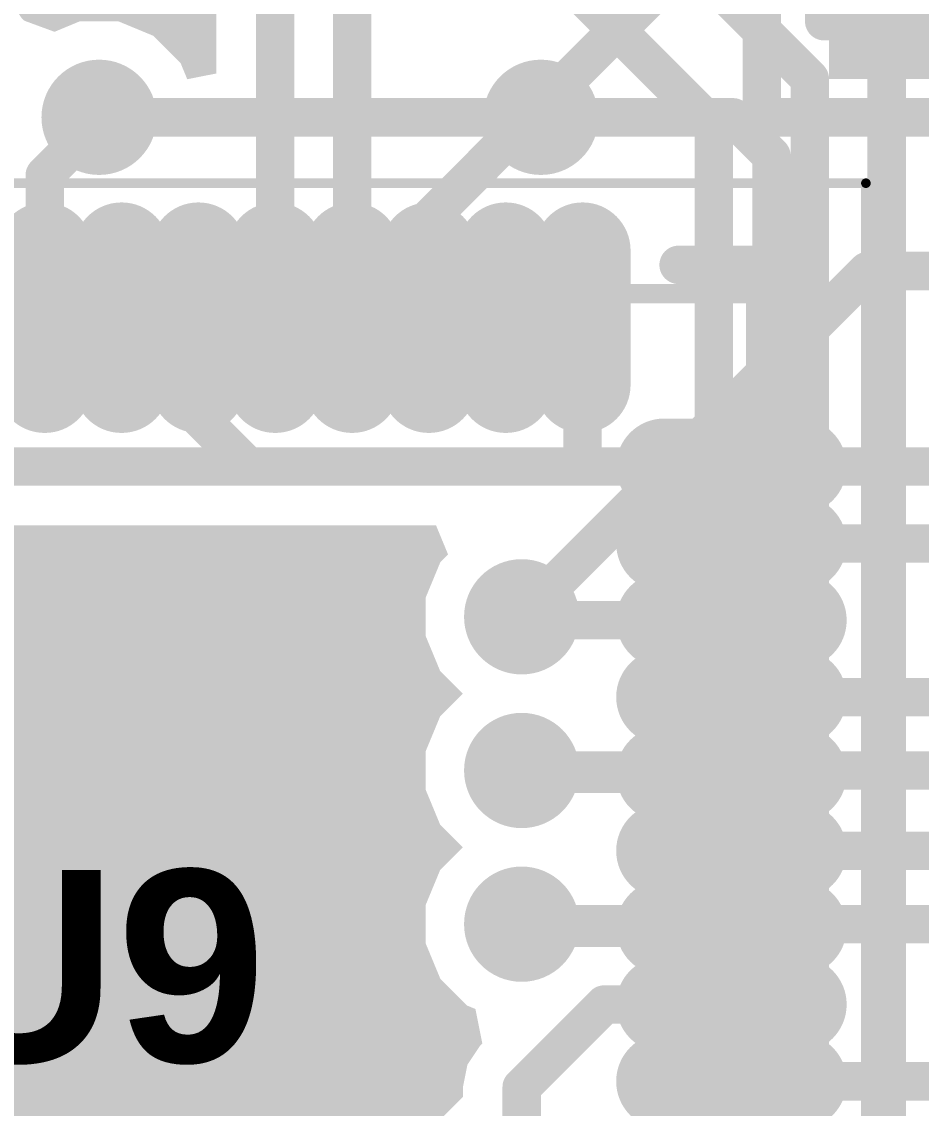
# Model space of a CAD drawing. Header units: inches. Extents: x -3 to 191, y -18 to 93.
# Drawn here: x 33.9 to 38.58, y 30.14 to 35.8 of the extents above; entities that cross this region are included whole.
import ezdxf

# ---------------------------------------------------------------- set-up
doc = ezdxf.new("R2010")
doc.units = ezdxf.units.IN
for name, color, linetype in [('Bottom Layer', 5, 'Continuous'), ('GND 1', 90, 'Continuous'), ('GND 2', 156, 'Continuous'), ('Mechanical 13', 56, 'Continuous'), ('Mechanical 15', 56, 'Continuous'), ('PWR', 16, 'Continuous'), ('Signal L4', 76, 'Continuous'), ('Top 3D Body', 56, 'Continuous'), ('Top Assembly', 216, 'Continuous'), ('Top Component Center', 56, 'Continuous'), ('Top Courtyard', 56, 'Continuous'), ('Top Layer', 1, 'Continuous'), ('Top Overlay', 2, 'Continuous'), ('Top Paste', 8, 'Continuous'), ('Top Solder', 216, 'Continuous'), ('Via Holes', 16, 'Continuous')]:
    doc.layers.add(name, color=color, linetype=linetype)
doc.styles.add('Arial', font='', dxfattribs={"height": 0.2})
doc.styles.add('Arial_Bold', font='', dxfattribs={"height": 0.2})
doc.styles.get('Arial').set_extended_font_data('Arial')
doc.styles.get('Arial_Bold').set_extended_font_data('Arial', bold=True)

# ---------------------------------------------------------------- blocks, each defined once
blk = doc.blocks.new('QFN_56_EP_167')
at = {"layer": 'Bottom Layer'}
h = blk.add_hatch(color=5, dxfattribs=at)
edge = h.paths.add_edge_path()
edge.add_arc((0, 1.1), 0.3, 0, 360)
h = blk.add_hatch(color=5, dxfattribs=at)
edge = h.paths.add_edge_path()
edge.add_arc((1.1, 1.1), 0.3, 0, 360)
h = blk.add_hatch(color=5, dxfattribs=at)
edge = h.paths.add_edge_path()
edge.add_arc((0, 0), 0.3, 0, 360)
h = blk.add_hatch(color=5, dxfattribs=at)
edge = h.paths.add_edge_path()
edge.add_arc((1.1, 0), 0.3, 0, 360)
at = {"layer": 'GND 1'}
h = blk.add_hatch(color=90, dxfattribs=at)
edge = h.paths.add_edge_path()
edge.add_arc((0, 1.1), 0.3, 0, 360)
h = blk.add_hatch(color=90, dxfattribs=at)
edge = h.paths.add_edge_path()
edge.add_arc((1.1, 1.1), 0.3, 0, 360)
h = blk.add_hatch(color=90, dxfattribs=at)
edge = h.paths.add_edge_path()
edge.add_arc((0, 0), 0.3, 0, 360)
h = blk.add_hatch(color=90, dxfattribs=at)
edge = h.paths.add_edge_path()
edge.add_arc((1.1, 0), 0.3, 0, 360)
at = {"layer": 'GND 2'}
h = blk.add_hatch(color=156, dxfattribs=at)
edge = h.paths.add_edge_path()
edge.add_arc((0, 1.1), 0.3, 0, 360)
h = blk.add_hatch(color=156, dxfattribs=at)
edge = h.paths.add_edge_path()
edge.add_arc((1.1, 1.1), 0.3, 0, 360)
h = blk.add_hatch(color=156, dxfattribs=at)
edge = h.paths.add_edge_path()
edge.add_arc((0, 0), 0.3, 0, 360)
h = blk.add_hatch(color=156, dxfattribs=at)
edge = h.paths.add_edge_path()
edge.add_arc((1.1, 0), 0.3, 0, 360)
at = {"layer": 'PWR'}
h = blk.add_hatch(color=16, dxfattribs=at)
edge = h.paths.add_edge_path()
edge.add_arc((0, 1.1), 0.3, 0, 360)
h = blk.add_hatch(color=16, dxfattribs=at)
edge = h.paths.add_edge_path()
edge.add_arc((1.1, 1.1), 0.3, 0, 360)
h = blk.add_hatch(color=16, dxfattribs=at)
edge = h.paths.add_edge_path()
edge.add_arc((0, 0), 0.3, 0, 360)
h = blk.add_hatch(color=16, dxfattribs=at)
edge = h.paths.add_edge_path()
edge.add_arc((1.1, 0), 0.3, 0, 360)
at = {"layer": 'Signal L4'}
h = blk.add_hatch(color=76, dxfattribs=at)
edge = h.paths.add_edge_path()
edge.add_arc((0, 1.1), 0.3, 0, 360)
h = blk.add_hatch(color=76, dxfattribs=at)
edge = h.paths.add_edge_path()
edge.add_arc((1.1, 1.1), 0.3, 0, 360)
h = blk.add_hatch(color=76, dxfattribs=at)
edge = h.paths.add_edge_path()
edge.add_arc((0, 0), 0.3, 0, 360)
h = blk.add_hatch(color=76, dxfattribs=at)
edge = h.paths.add_edge_path()
edge.add_arc((1.1, 0), 0.3, 0, 360)
at = {"layer": 'Top Layer'}
h = blk.add_hatch(color=1, dxfattribs=at)
edge = h.paths.add_edge_path()
edge.add_arc((-0.2, 3.025), 0.1, 180, 360)
edge.add_line((-0.1, 3.025), (-0.1, 3.725))
edge.add_arc((-0.2, 3.725), 0.1, 0, 180)
edge.add_line((-0.3, 3.725), (-0.3, 3.025))
h = blk.add_hatch(color=1, dxfattribs=at)
edge = h.paths.add_edge_path()
edge.add_arc((0.2, 3.025), 0.1, 180, 360)
edge.add_line((0.3, 3.025), (0.3, 3.725))
edge.add_arc((0.2, 3.725), 0.1, 0, 180)
edge.add_line((0.1, 3.725), (0.1, 3.025))
h = blk.add_hatch(color=1, dxfattribs=at)
edge = h.paths.add_edge_path()
edge.add_arc((0.6, 3.025), 0.1, 180, 360)
edge.add_line((0.7, 3.025), (0.7, 3.725))
edge.add_arc((0.6, 3.725), 0.1, 0, 180)
edge.add_line((0.5, 3.725), (0.5, 3.025))
h = blk.add_hatch(color=1, dxfattribs=at)
edge = h.paths.add_edge_path()
edge.add_arc((1, 3.025), 0.1, 180, 360)
edge.add_line((1.1, 3.025), (1.1, 3.725))
edge.add_arc((1, 3.725), 0.1, 0, 180)
edge.add_line((0.9, 3.725), (0.9, 3.025))
h = blk.add_hatch(color=1, dxfattribs=at)
edge = h.paths.add_edge_path()
edge.add_arc((1.4, 3.025), 0.1, 180, 360)
edge.add_line((1.5, 3.025), (1.5, 3.725))
edge.add_arc((1.4, 3.725), 0.1, 0, 180)
edge.add_line((1.3, 3.725), (1.3, 3.025))
h = blk.add_hatch(color=1, dxfattribs=at)
edge = h.paths.add_edge_path()
edge.add_arc((1.8, 3.025), 0.1, 180, 360)
edge.add_line((1.9, 3.025), (1.9, 3.725))
edge.add_arc((1.8, 3.725), 0.1, 0, 180)
edge.add_line((1.7, 3.725), (1.7, 3.025))
h = blk.add_hatch(color=1, dxfattribs=at)
edge = h.paths.add_edge_path()
edge.add_arc((2.2, 3.025), 0.1, 180, 360)
edge.add_line((2.3, 3.025), (2.3, 3.725))
edge.add_arc((2.2, 3.725), 0.1, 0, 180)
edge.add_line((2.1, 3.725), (2.1, 3.025))
h = blk.add_hatch(color=1, dxfattribs=at)
edge = h.paths.add_edge_path()
edge.add_arc((2.6, 3.025), 0.1, 180, 360)
edge.add_line((2.7, 3.025), (2.7, 3.725))
edge.add_arc((2.6, 3.725), 0.1, 0, 180)
edge.add_line((2.5, 3.725), (2.5, 3.025))
h = blk.add_hatch(color=1, dxfattribs=at)
edge = h.paths.add_edge_path()
edge.add_arc((3.725, 2.6), 0.1, 270, 450)
edge.add_line((3.725, 2.7), (3.025, 2.7))
edge.add_arc((3.025, 2.6), 0.1, 90, 270)
edge.add_line((3.025, 2.5), (3.725, 2.5))
h = blk.add_hatch(color=1, dxfattribs=at)
edge = h.paths.add_edge_path()
edge.add_arc((3.725, 2.2), 0.1, 270, 450)
edge.add_line((3.725, 2.3), (3.025, 2.3))
edge.add_arc((3.025, 2.2), 0.1, 90, 270)
edge.add_line((3.025, 2.1), (3.725, 2.1))
h = blk.add_hatch(color=1, dxfattribs=at)
edge = h.paths.add_edge_path()
edge.add_arc((3.725, 1.8), 0.1, 270, 450)
edge.add_line((3.725, 1.9), (3.025, 1.9))
edge.add_arc((3.025, 1.8), 0.1, 90, 270)
edge.add_line((3.025, 1.7), (3.725, 1.7))
blk.add_hatch(color=1, dxfattribs=at).paths.add_polyline_path([(-1.55, 1.55), (1.55, 1.55), (1.55, -1.55), (-1.55, -1.55)])
h = blk.add_hatch(color=1, dxfattribs=at)
edge = h.paths.add_edge_path()
edge.add_arc((3.725, 1.4), 0.1, 270, 450)
edge.add_line((3.725, 1.5), (3.025, 1.5))
edge.add_arc((3.025, 1.4), 0.1, 90, 270)
edge.add_line((3.025, 1.3), (3.725, 1.3))
h = blk.add_hatch(color=1, dxfattribs=at)
edge = h.paths.add_edge_path()
edge.add_arc((0, 1.1), 0.3, 0, 360)
h = blk.add_hatch(color=1, dxfattribs=at)
edge = h.paths.add_edge_path()
edge.add_arc((1.1, 1.1), 0.3, 0, 360)
h = blk.add_hatch(color=1, dxfattribs=at)
edge = h.paths.add_edge_path()
edge.add_arc((3.725, 1), 0.1, 270, 450)
edge.add_line((3.725, 1.1), (3.025, 1.1))
edge.add_arc((3.025, 1), 0.1, 90, 270)
edge.add_line((3.025, 0.9), (3.725, 0.9))
h = blk.add_hatch(color=1, dxfattribs=at)
edge = h.paths.add_edge_path()
edge.add_arc((3.725, 0.6), 0.1, 270, 450)
edge.add_line((3.725, 0.7), (3.025, 0.7))
edge.add_arc((3.025, 0.6), 0.1, 90, 270)
edge.add_line((3.025, 0.5), (3.725, 0.5))
h = blk.add_hatch(color=1, dxfattribs=at)
edge = h.paths.add_edge_path()
edge.add_arc((0, 0), 0.3, 0, 360)
h = blk.add_hatch(color=1, dxfattribs=at)
edge = h.paths.add_edge_path()
edge.add_arc((1.1, 0), 0.3, 0, 360)
h = blk.add_hatch(color=1, dxfattribs=at)
edge = h.paths.add_edge_path()
edge.add_arc((3.725, 0.2), 0.1, 270, 450)
edge.add_line((3.725, 0.3), (3.025, 0.3))
edge.add_arc((3.025, 0.2), 0.1, 90, 270)
edge.add_line((3.025, 0.1), (3.725, 0.1))
h = blk.add_hatch(color=1, dxfattribs=at)
edge = h.paths.add_edge_path()
edge.add_arc((3.725, -0.2), 0.1, 270, 450)
edge.add_line((3.725, -0.1), (3.025, -0.1))
edge.add_arc((3.025, -0.2), 0.1, 90, 270)
edge.add_line((3.025, -0.3), (3.725, -0.3))
h = blk.add_hatch(color=1, dxfattribs=at)
edge = h.paths.add_edge_path()
edge.add_arc((3.725, -0.6), 0.1, 270, 450)
edge.add_line((3.725, -0.5), (3.025, -0.5))
edge.add_arc((3.025, -0.6), 0.1, 90, 270)
edge.add_line((3.025, -0.7), (3.725, -0.7))
at = {"layer": 'Top Paste'}
h = blk.add_hatch(color=8, dxfattribs=at)
edge = h.paths.add_edge_path()
edge.add_arc((-0.2, 3.025), 0.1, 180, 360)
edge.add_line((-0.1, 3.025), (-0.1, 3.725))
edge.add_arc((-0.2, 3.725), 0.1, 0, 180)
edge.add_line((-0.3, 3.725), (-0.3, 3.025))
h = blk.add_hatch(color=8, dxfattribs=at)
edge = h.paths.add_edge_path()
edge.add_arc((0.2, 3.025), 0.1, 180, 360)
edge.add_line((0.3, 3.025), (0.3, 3.725))
edge.add_arc((0.2, 3.725), 0.1, 0, 180)
edge.add_line((0.1, 3.725), (0.1, 3.025))
h = blk.add_hatch(color=8, dxfattribs=at)
edge = h.paths.add_edge_path()
edge.add_arc((0.6, 3.025), 0.1, 180, 360)
edge.add_line((0.7, 3.025), (0.7, 3.725))
edge.add_arc((0.6, 3.725), 0.1, 0, 180)
edge.add_line((0.5, 3.725), (0.5, 3.025))
h = blk.add_hatch(color=8, dxfattribs=at)
edge = h.paths.add_edge_path()
edge.add_arc((1, 3.025), 0.1, 180, 360)
edge.add_line((1.1, 3.025), (1.1, 3.725))
edge.add_arc((1, 3.725), 0.1, 0, 180)
edge.add_line((0.9, 3.725), (0.9, 3.025))
h = blk.add_hatch(color=8, dxfattribs=at)
edge = h.paths.add_edge_path()
edge.add_arc((1.4, 3.025), 0.1, 180, 360)
edge.add_line((1.5, 3.025), (1.5, 3.725))
edge.add_arc((1.4, 3.725), 0.1, 0, 180)
edge.add_line((1.3, 3.725), (1.3, 3.025))
h = blk.add_hatch(color=8, dxfattribs=at)
edge = h.paths.add_edge_path()
edge.add_arc((1.8, 3.025), 0.1, 180, 360)
edge.add_line((1.9, 3.025), (1.9, 3.725))
edge.add_arc((1.8, 3.725), 0.1, 0, 180)
edge.add_line((1.7, 3.725), (1.7, 3.025))
h = blk.add_hatch(color=8, dxfattribs=at)
edge = h.paths.add_edge_path()
edge.add_arc((2.2, 3.025), 0.1, 180, 360)
edge.add_line((2.3, 3.025), (2.3, 3.725))
edge.add_arc((2.2, 3.725), 0.1, 0, 180)
edge.add_line((2.1, 3.725), (2.1, 3.025))
h = blk.add_hatch(color=8, dxfattribs=at)
edge = h.paths.add_edge_path()
edge.add_arc((2.6, 3.025), 0.1, 180, 360)
edge.add_line((2.7, 3.025), (2.7, 3.725))
edge.add_arc((2.6, 3.725), 0.1, 0, 180)
edge.add_line((2.5, 3.725), (2.5, 3.025))
h = blk.add_hatch(color=8, dxfattribs=at)
edge = h.paths.add_edge_path()
edge.add_arc((3.725, 2.6), 0.1, 270, 450)
edge.add_line((3.725, 2.7), (3.025, 2.7))
edge.add_arc((3.025, 2.6), 0.1, 90, 270)
edge.add_line((3.025, 2.5), (3.725, 2.5))
h = blk.add_hatch(color=8, dxfattribs=at)
edge = h.paths.add_edge_path()
edge.add_arc((3.725, 2.2), 0.1, 270, 450)
edge.add_line((3.725, 2.3), (3.025, 2.3))
edge.add_arc((3.025, 2.2), 0.1, 90, 270)
edge.add_line((3.025, 2.1), (3.725, 2.1))
h = blk.add_hatch(color=8, dxfattribs=at)
edge = h.paths.add_edge_path()
edge.add_arc((3.725, 1.8), 0.1, 270, 450)
edge.add_line((3.725, 1.9), (3.025, 1.9))
edge.add_arc((3.025, 1.8), 0.1, 90, 270)
edge.add_line((3.025, 1.7), (3.725, 1.7))
blk.add_hatch(color=8, dxfattribs=at).paths.add_polyline_path([(-1.55, 1.55), (1.55, 1.55), (1.55, -1.55), (-1.55, -1.55)])
h = blk.add_hatch(color=8, dxfattribs=at)
edge = h.paths.add_edge_path()
edge.add_arc((3.725, 1.4), 0.1, 270, 450)
edge.add_line((3.725, 1.5), (3.025, 1.5))
edge.add_arc((3.025, 1.4), 0.1, 90, 270)
edge.add_line((3.025, 1.3), (3.725, 1.3))
h = blk.add_hatch(color=8, dxfattribs=at)
edge = h.paths.add_edge_path()
edge.add_arc((3.725, 1), 0.1, 270, 450)
edge.add_line((3.725, 1.1), (3.025, 1.1))
edge.add_arc((3.025, 1), 0.1, 90, 270)
edge.add_line((3.025, 0.9), (3.725, 0.9))
h = blk.add_hatch(color=8, dxfattribs=at)
edge = h.paths.add_edge_path()
edge.add_arc((3.725, 0.6), 0.1, 270, 450)
edge.add_line((3.725, 0.7), (3.025, 0.7))
edge.add_arc((3.025, 0.6), 0.1, 90, 270)
edge.add_line((3.025, 0.5), (3.725, 0.5))
h = blk.add_hatch(color=8, dxfattribs=at)
edge = h.paths.add_edge_path()
edge.add_arc((3.725, 0.2), 0.1, 270, 450)
edge.add_line((3.725, 0.3), (3.025, 0.3))
edge.add_arc((3.025, 0.2), 0.1, 90, 270)
edge.add_line((3.025, 0.1), (3.725, 0.1))
h = blk.add_hatch(color=8, dxfattribs=at)
edge = h.paths.add_edge_path()
edge.add_arc((3.725, -0.2), 0.1, 270, 450)
edge.add_line((3.725, -0.1), (3.025, -0.1))
edge.add_arc((3.025, -0.2), 0.1, 90, 270)
edge.add_line((3.025, -0.3), (3.725, -0.3))
h = blk.add_hatch(color=8, dxfattribs=at)
edge = h.paths.add_edge_path()
edge.add_arc((3.725, -0.6), 0.1, 270, 450)
edge.add_line((3.725, -0.5), (3.025, -0.5))
edge.add_arc((3.025, -0.6), 0.1, 90, 270)
edge.add_line((3.025, -0.7), (3.725, -0.7))
at = {"layer": 'Top Solder'}
h = blk.add_hatch(color=216, dxfattribs=at)
edge = h.paths.add_edge_path()
edge.add_arc((-0.2, 3.025), 0.25, 180, 360)
edge.add_line((0.05, 3.025), (0.05, 3.725))
edge.add_arc((-0.2, 3.725), 0.25, 0, 180)
edge.add_line((-0.45, 3.725), (-0.45, 3.025))
h = blk.add_hatch(color=216, dxfattribs=at)
edge = h.paths.add_edge_path()
edge.add_arc((0.2, 3.025), 0.25, 180, 360)
edge.add_line((0.45, 3.025), (0.45, 3.725))
edge.add_arc((0.2, 3.725), 0.25, 0, 180)
edge.add_line((-0.05, 3.725), (-0.05, 3.025))
h = blk.add_hatch(color=216, dxfattribs=at)
edge = h.paths.add_edge_path()
edge.add_arc((0.6, 3.025), 0.25, 180, 360)
edge.add_line((0.85, 3.025), (0.85, 3.725))
edge.add_arc((0.6, 3.725), 0.25, 0, 180)
edge.add_line((0.35, 3.725), (0.35, 3.025))
h = blk.add_hatch(color=216, dxfattribs=at)
edge = h.paths.add_edge_path()
edge.add_arc((1, 3.025), 0.25, 180, 360)
edge.add_line((1.25, 3.025), (1.25, 3.725))
edge.add_arc((1, 3.725), 0.25, 0, 180)
edge.add_line((0.75, 3.725), (0.75, 3.025))
h = blk.add_hatch(color=216, dxfattribs=at)
edge = h.paths.add_edge_path()
edge.add_arc((1.4, 3.025), 0.25, 180, 360)
edge.add_line((1.65, 3.025), (1.65, 3.725))
edge.add_arc((1.4, 3.725), 0.25, 0, 180)
edge.add_line((1.15, 3.725), (1.15, 3.025))
h = blk.add_hatch(color=216, dxfattribs=at)
edge = h.paths.add_edge_path()
edge.add_arc((1.8, 3.025), 0.25, 180, 360)
edge.add_line((2.05, 3.025), (2.05, 3.725))
edge.add_arc((1.8, 3.725), 0.25, 0, 180)
edge.add_line((1.55, 3.725), (1.55, 3.025))
h = blk.add_hatch(color=216, dxfattribs=at)
edge = h.paths.add_edge_path()
edge.add_arc((2.2, 3.025), 0.25, 180, 360)
edge.add_line((2.45, 3.025), (2.45, 3.725))
edge.add_arc((2.2, 3.725), 0.25, 0, 180)
edge.add_line((1.95, 3.725), (1.95, 3.025))
h = blk.add_hatch(color=216, dxfattribs=at)
edge = h.paths.add_edge_path()
edge.add_arc((2.6, 3.025), 0.25, 180, 360)
edge.add_line((2.85, 3.025), (2.85, 3.725))
edge.add_arc((2.6, 3.725), 0.25, 0, 180)
edge.add_line((2.35, 3.725), (2.35, 3.025))
h = blk.add_hatch(color=216, dxfattribs=at)
edge = h.paths.add_edge_path()
edge.add_arc((3.725, 2.6), 0.25, 270, 450)
edge.add_line((3.725, 2.85), (3.025, 2.85))
edge.add_arc((3.025, 2.6), 0.25, 90, 270)
edge.add_line((3.025, 2.35), (3.725, 2.35))
h = blk.add_hatch(color=216, dxfattribs=at)
edge = h.paths.add_edge_path()
edge.add_arc((3.725, 2.2), 0.25, 270, 450)
edge.add_line((3.725, 2.45), (3.025, 2.45))
edge.add_arc((3.025, 2.2), 0.25, 90, 270)
edge.add_line((3.025, 1.95), (3.725, 1.95))
h = blk.add_hatch(color=216, dxfattribs=at)
edge = h.paths.add_edge_path()
edge.add_arc((3.725, 1.8), 0.25, 270, 450)
edge.add_line((3.725, 2.05), (3.025, 2.05))
edge.add_arc((3.025, 1.8), 0.25, 90, 270)
edge.add_line((3.025, 1.55), (3.725, 1.55))
blk.add_hatch(color=216, dxfattribs=at).paths.add_polyline_path([(-1.6516, 1.6516), (1.6516, 1.6516), (1.6516, -1.6516), (-1.6516, -1.6516)])
h = blk.add_hatch(color=216, dxfattribs=at)
edge = h.paths.add_edge_path()
edge.add_arc((3.725, 1.4), 0.25, 270, 450)
edge.add_line((3.725, 1.65), (3.025, 1.65))
edge.add_arc((3.025, 1.4), 0.25, 90, 270)
edge.add_line((3.025, 1.15), (3.725, 1.15))
h = blk.add_hatch(color=216, dxfattribs=at)
edge = h.paths.add_edge_path()
edge.add_arc((3.725, 1), 0.25, 270, 450)
edge.add_line((3.725, 1.25), (3.025, 1.25))
edge.add_arc((3.025, 1), 0.25, 90, 270)
edge.add_line((3.025, 0.75), (3.725, 0.75))
h = blk.add_hatch(color=216, dxfattribs=at)
edge = h.paths.add_edge_path()
edge.add_arc((3.725, 0.6), 0.25, 270, 450)
edge.add_line((3.725, 0.85), (3.025, 0.85))
edge.add_arc((3.025, 0.6), 0.25, 90, 270)
edge.add_line((3.025, 0.35), (3.725, 0.35))
h = blk.add_hatch(color=216, dxfattribs=at)
edge = h.paths.add_edge_path()
edge.add_arc((3.725, 0.2), 0.25, 270, 450)
edge.add_line((3.725, 0.45), (3.025, 0.45))
edge.add_arc((3.025, 0.2), 0.25, 90, 270)
edge.add_line((3.025, -0.05), (3.725, -0.05))
h = blk.add_hatch(color=216, dxfattribs=at)
edge = h.paths.add_edge_path()
edge.add_arc((3.725, -0.2), 0.25, 270, 450)
edge.add_line((3.725, 0.05), (3.025, 0.05))
edge.add_arc((3.025, -0.2), 0.25, 90, 270)
edge.add_line((3.025, -0.45), (3.725, -0.45))
h = blk.add_hatch(color=216, dxfattribs=at)
edge = h.paths.add_edge_path()
edge.add_arc((3.725, -0.6), 0.25, 270, 450)
edge.add_line((3.725, -0.35), (3.025, -0.35))
edge.add_arc((3.025, -0.6), 0.25, 90, 270)
edge.add_line((3.025, -0.85), (3.725, -0.85))
at = {"layer": 'Via Holes'}
h = blk.add_hatch(color=7, dxfattribs=at)
edge = h.paths.add_edge_path()
edge.add_arc((0, 1.1), 0.125, 0, 360)
h = blk.add_hatch(color=7, dxfattribs=at)
edge = h.paths.add_edge_path()
edge.add_arc((1.1, 1.1), 0.125, 0, 360)
h = blk.add_hatch(color=7, dxfattribs=at)
edge = h.paths.add_edge_path()
edge.add_arc((0, 0), 0.125, 0, 360)
h = blk.add_hatch(color=7, dxfattribs=at)
edge = h.paths.add_edge_path()
edge.add_arc((1.1, 0), 0.125, 0, 360)
at = {"layer": 'Mechanical 13'}
for points in [[(-2.8, 3.5, 0.1, 0.1, 0), (3.5, 3.5, 0.1, 0.1, 0)], [(3.5, -3.5, 0.1, 0.1, 0), (3.5, 3.5, 0.1, 0.1, 0)]]:
    blk.add_lwpolyline(points, format="xyseb", dxfattribs=at)
blk.add_lwpolyline([(3.475, 3.5, 0.05, 0.05, 1), (3.525, 3.5, 0.05, 0.05, 1)], format="xyseb", close=True, dxfattribs=at)
blk.add_lwpolyline([(3.475, 3.5, 0.05, 0.05, 1), (3.525, 3.5, 0.05, 0.05, 1)], format="xyseb", close=True, dxfattribs=at)
at = {"layer": 'Mechanical 15'}
for points in [[(-4.075, 4.075, 0.05, 0.05, 0), (4.075, 4.075, 0.05, 0.05, 0)], [(4.075, -4.075, 0.05, 0.05, 0), (4.075, 4.075, 0.05, 0.05, 0)], [(0, -0.5, 0.1, 0.1, 0), (0, 0.5, 0.1, 0.1, 0)], [(-0.5, 0, 0.1, 0.1, 0), (0.5, 0, 0.1, 0.1, 0)]]:
    blk.add_lwpolyline(points, format="xyseb", dxfattribs=at)
for points in [[(4.0625, 4.075, 0.025, 0.025, 1), (4.0875, 4.075, 0.025, 0.025, 1)], [(4.0625, 4.075, 0.025, 0.025, 1), (4.0875, 4.075, 0.025, 0.025, 1)], [(-0.025, 0.5, 0.05, 0.05, 1), (0.025, 0.5, 0.05, 0.05, 1)], [(0.475, 0, 0.05, 0.05, 1), (0.525, 0, 0.05, 0.05, 1)], [(-0.025, -0.5, 0.05, 0.05, 1), (0.025, -0.5, 0.05, 0.05, 1)]]:
    blk.add_lwpolyline(points, format="xyseb", close=True, dxfattribs=at)
at = {"layer": 'Top Overlay'}
for points in [[(3.1, 3.65, 0.2, 0.2, 0), (3.65, 3.65, 0.2, 0.2, 0)], [(3.65, 3.1, 0.2, 0.2, 0), (3.65, 3.65, 0.2, 0.2, 0)]]:
    blk.add_lwpolyline(points, format="xyseb", dxfattribs=at)
for points in [[(3.05, 3.65, 0.1, 0.1, 1), (3.15, 3.65, 0.1, 0.1, 1)], [(3.6, 3.65, 0.1, 0.1, 1), (3.7, 3.65, 0.1, 0.1, 1)], [(3.6, 3.65, 0.1, 0.1, 1), (3.7, 3.65, 0.1, 0.1, 1)], [(3.6, 3.1, 0.1, 0.1, 1), (3.7, 3.1, 0.1, 0.1, 1)]]:
    blk.add_lwpolyline(points, format="xyseb", close=True, dxfattribs=at)
at = {"layer": 'Mechanical 13', "style": 'Arial_Bold'}
blk.add_text('U9', height=1, rotation=360, dxfattribs=at).set_placement((-0.8331, -0.4998))
blk = doc.blocks.new('FP_CC0805_EB_MFG_443')
at = {"layer": 'Top Layer'}
for points in [[(-1.4, 0.7), (-0.45, 0.7), (-0.45, -0.7), (-1.4, -0.7)], [(0.45, 0.7), (1.4, 0.7), (1.4, -0.7), (0.45, -0.7)]]:
    blk.add_hatch(color=1, dxfattribs=at).paths.add_polyline_path(points)
at = {"layer": 'Top Paste'}
for points in [[(-1.4, 0.7), (-0.45, 0.7), (-0.45, -0.7), (-1.4, -0.7)], [(0.45, 0.7), (1.4, 0.7), (1.4, -0.7), (0.45, -0.7)]]:
    blk.add_hatch(color=8, dxfattribs=at).paths.add_polyline_path(points)
at = {"layer": 'Top Solder'}
for points in [[(-1.4, 0.7), (-0.45, 0.7), (-0.45, -0.7), (-1.4, -0.7)], [(0.45, 0.7), (1.4, 0.7), (1.4, -0.7), (0.45, -0.7)]]:
    blk.add_hatch(color=216, dxfattribs=at).paths.add_polyline_path(points)
at = {"layer": 'Top 3D Body'}
for points in [[(-1.1, 0.725, 0.2, 0.2, 0), (1.1, 0.725, 0.2, 0.2, 0)], [(-1.1, 0.725, 0.2, 0.2, 0), (-1.1, -0.725, 0.2, 0.2, 0)], [(1.1, 0.725, 0.2, 0.2, 0), (1.1, -0.725, 0.2, 0.2, 0)], [(-1.1, -0.725, 0.2, 0.2, 0), (1.1, -0.725, 0.2, 0.2, 0)]]:
    blk.add_lwpolyline(points, format="xyseb", dxfattribs=at)
for points in [[(-1.15, 0.725, 0.1, 0.1, 1), (-1.05, 0.725, 0.1, 0.1, 1)], [(-1.15, 0.725, 0.1, 0.1, 1), (-1.05, 0.725, 0.1, 0.1, 1)], [(1.05, 0.725, 0.1, 0.1, 1), (1.15, 0.725, 0.1, 0.1, 1)], [(1.05, 0.725, 0.1, 0.1, 1), (1.15, 0.725, 0.1, 0.1, 1)], [(-1.15, -0.725, 0.1, 0.1, 1), (-1.05, -0.725, 0.1, 0.1, 1)], [(-1.15, -0.725, 0.1, 0.1, 1), (-1.05, -0.725, 0.1, 0.1, 1)], [(1.05, -0.725, 0.1, 0.1, 1), (1.15, -0.725, 0.1, 0.1, 1)], [(1.05, -0.725, 0.1, 0.1, 1), (1.15, -0.725, 0.1, 0.1, 1)]]:
    blk.add_lwpolyline(points, format="xyseb", close=True, dxfattribs=at)
at = {"layer": 'Top Assembly'}
for points in [[(-1.6, 1.05, 0.2, 0.2, 0), (1.6, 1.05, 0.2, 0.2, 0)], [(-1.6, 1.05, 0.2, 0.2, 0), (-1.6, -1.05, 0.2, 0.2, 0)], [(1.6, 1.05, 0.2, 0.2, 0), (1.6, -1.05, 0.2, 0.2, 0)], [(-1.6, -1.05, 0.2, 0.2, 0), (1.6, -1.05, 0.2, 0.2, 0)]]:
    blk.add_lwpolyline(points, format="xyseb", dxfattribs=at)
for points in [[(-1.65, 1.05, 0.1, 0.1, 1), (-1.55, 1.05, 0.1, 0.1, 1)], [(-1.65, 1.05, 0.1, 0.1, 1), (-1.55, 1.05, 0.1, 0.1, 1)], [(1.55, 1.05, 0.1, 0.1, 1), (1.65, 1.05, 0.1, 0.1, 1)], [(1.55, 1.05, 0.1, 0.1, 1), (1.65, 1.05, 0.1, 0.1, 1)], [(-1.65, -1.05, 0.1, 0.1, 1), (-1.55, -1.05, 0.1, 0.1, 1)], [(-1.65, -1.05, 0.1, 0.1, 1), (-1.55, -1.05, 0.1, 0.1, 1)], [(1.55, -1.05, 0.1, 0.1, 1), (1.65, -1.05, 0.1, 0.1, 1)], [(1.55, -1.05, 0.1, 0.1, 1), (1.65, -1.05, 0.1, 0.1, 1)]]:
    blk.add_lwpolyline(points, format="xyseb", close=True, dxfattribs=at)
at = {"layer": 'Top Component Center'}
for points in [[(0, 0.5, 0.1, 0.1, 0), (0, -0.5, 0.1, 0.1, 0)], [(-0.5, 0, 0.1, 0.1, 0), (0.5, 0, 0.1, 0.1, 0)]]:
    blk.add_lwpolyline(points, format="xyseb", dxfattribs=at)
for points in [[(-0.025, 0.5, 0.05, 0.05, 1), (0.025, 0.5, 0.05, 0.05, 1)], [(-0.525, 0, 0.05, 0.05, 1), (-0.475, 0, 0.05, 0.05, 1)], [(0.475, 0, 0.05, 0.05, 1), (0.525, 0, 0.05, 0.05, 1)], [(-0.025, -0.5, 0.05, 0.05, 1), (0.025, -0.5, 0.05, 0.05, 1)]]:
    blk.add_lwpolyline(points, format="xyseb", close=True, dxfattribs=at)
at = {"layer": 'Top Courtyard'}
for points in [[(-1.6, 1.05, 0.2, 0.2, 0), (1.6, 1.05, 0.2, 0.2, 0)], [(-1.6, 1.05, 0.2, 0.2, 0), (-1.6, -1.05, 0.2, 0.2, 0)], [(1.6, 1.05, 0.2, 0.2, 0), (1.6, -1.05, 0.2, 0.2, 0)], [(-1.6, -1.05, 0.2, 0.2, 0), (1.6, -1.05, 0.2, 0.2, 0)]]:
    blk.add_lwpolyline(points, format="xyseb", dxfattribs=at)
for points in [[(-1.65, 1.05, 0.1, 0.1, 1), (-1.55, 1.05, 0.1, 0.1, 1)], [(-1.65, 1.05, 0.1, 0.1, 1), (-1.55, 1.05, 0.1, 0.1, 1)], [(1.55, 1.05, 0.1, 0.1, 1), (1.65, 1.05, 0.1, 0.1, 1)], [(1.55, 1.05, 0.1, 0.1, 1), (1.65, 1.05, 0.1, 0.1, 1)], [(-1.65, -1.05, 0.1, 0.1, 1), (-1.55, -1.05, 0.1, 0.1, 1)], [(-1.65, -1.05, 0.1, 0.1, 1), (-1.55, -1.05, 0.1, 0.1, 1)], [(1.55, -1.05, 0.1, 0.1, 1), (1.65, -1.05, 0.1, 0.1, 1)], [(1.55, -1.05, 0.1, 0.1, 1), (1.65, -1.05, 0.1, 0.1, 1)]]:
    blk.add_lwpolyline(points, format="xyseb", close=True, dxfattribs=at)
at = {"layer": 'Top Overlay'}
blk.add_lwpolyline([(0, 0.725, 0.2, 0.2, 0), (0, -0.725, 0.2, 0.2, 0)], format="xyseb", dxfattribs=at)
for points in [[(-0.05, 0.725, 0.1, 0.1, 1), (0.05, 0.725, 0.1, 0.1, 1)], [(-0.05, -0.725, 0.1, 0.1, 1), (0.05, -0.725, 0.1, 0.1, 1)]]:
    blk.add_lwpolyline(points, format="xyseb", close=True, dxfattribs=at)
at = {"layer": 'Top Assembly', "style": 'Arial'}
blk.add_text('C82', height=1, dxfattribs=at).set_placement((0, -0.1771))

msp = doc.modelspace()

# ---------------------------------------------------------------- hatches: boundary and pattern name
at = {"layer": 'Bottom Layer'}
h = msp.add_hatch(color=5, dxfattribs=at)
edge = h.paths.add_edge_path()
edge.add_arc((34.3, 35.3), 0.3, 0, 360)
h = msp.add_hatch(color=5, dxfattribs=at)
edge = h.paths.add_edge_path()
edge.add_arc((36.6, 35.3), 0.3, 0, 360)
h = msp.add_hatch(color=5, dxfattribs=at)
edge = h.paths.add_edge_path()
edge.add_arc((36.5, 32.7), 0.3, 0, 360)
h = msp.add_hatch(color=5, dxfattribs=at)
edge = h.paths.add_edge_path()
edge.add_arc((36.5, 31.9), 0.3, 0, 360)
h = msp.add_hatch(color=5, dxfattribs=at)
edge = h.paths.add_edge_path()
edge.add_arc((36.5, 31.1), 0.3, 0, 360)
at = {"layer": 'GND 1'}
h = msp.add_hatch(color=90, dxfattribs=at)
edge = h.paths.add_edge_path()
edge.add_arc((34.3, 35.3), 0.3, 0, 360)
h = msp.add_hatch(color=90, dxfattribs=at)
edge = h.paths.add_edge_path()
edge.add_arc((36.6, 35.3), 0.3, 0, 360)
h = msp.add_hatch(color=90, dxfattribs=at)
edge = h.paths.add_edge_path()
edge.add_arc((36.5, 32.7), 0.3, 0, 360)
h = msp.add_hatch(color=90, dxfattribs=at)
edge = h.paths.add_edge_path()
edge.add_arc((36.5, 31.9), 0.3, 0, 360)
h = msp.add_hatch(color=90, dxfattribs=at)
edge = h.paths.add_edge_path()
edge.add_arc((36.5, 31.1), 0.3, 0, 360)
at = {"layer": 'GND 2'}
h = msp.add_hatch(color=156, dxfattribs=at)
edge = h.paths.add_edge_path()
edge.add_arc((34.3, 35.3), 0.3, 0, 360)
h = msp.add_hatch(color=156, dxfattribs=at)
edge = h.paths.add_edge_path()
edge.add_arc((36.6, 35.3), 0.3, 0, 360)
h = msp.add_hatch(color=156, dxfattribs=at)
edge = h.paths.add_edge_path()
edge.add_arc((36.5, 32.7), 0.3, 0, 360)
h = msp.add_hatch(color=156, dxfattribs=at)
edge = h.paths.add_edge_path()
edge.add_arc((36.5, 31.9), 0.3, 0, 360)
h = msp.add_hatch(color=156, dxfattribs=at)
edge = h.paths.add_edge_path()
edge.add_arc((36.5, 31.1), 0.3, 0, 360)
at = {"layer": 'PWR'}
h = msp.add_hatch(color=16, dxfattribs=at)
edge = h.paths.add_edge_path()
edge.add_arc((34.3, 35.3), 0.3, 0, 360)
h = msp.add_hatch(color=16, dxfattribs=at)
edge = h.paths.add_edge_path()
edge.add_arc((36.6, 35.3), 0.3, 0, 360)
h = msp.add_hatch(color=16, dxfattribs=at)
edge = h.paths.add_edge_path()
edge.add_arc((36.5, 32.7), 0.3, 0, 360)
h = msp.add_hatch(color=16, dxfattribs=at)
edge = h.paths.add_edge_path()
edge.add_arc((36.5, 31.9), 0.3, 0, 360)
h = msp.add_hatch(color=16, dxfattribs=at)
edge = h.paths.add_edge_path()
edge.add_arc((36.5, 31.1), 0.3, 0, 360)
at = {"layer": 'Signal L4'}
h = msp.add_hatch(color=76, dxfattribs=at)
edge = h.paths.add_edge_path()
edge.add_arc((34.3, 35.3), 0.3, 0, 360)
h = msp.add_hatch(color=76, dxfattribs=at)
edge = h.paths.add_edge_path()
edge.add_arc((36.6, 35.3), 0.3, 0, 360)
h = msp.add_hatch(color=76, dxfattribs=at)
edge = h.paths.add_edge_path()
edge.add_arc((36.5, 32.7), 0.3, 0, 360)
h = msp.add_hatch(color=76, dxfattribs=at)
edge = h.paths.add_edge_path()
edge.add_arc((36.5, 31.9), 0.3, 0, 360)
h = msp.add_hatch(color=76, dxfattribs=at)
edge = h.paths.add_edge_path()
edge.add_arc((36.5, 31.1), 0.3, 0, 360)
at = {"layer": 'Top Layer'}
for points in [[(36.1941, 44.6733), (36.1941, 42.1735), (35.5274, 41.5068), (34.4314, 41.5068), (34.3241, 41.4854), (34.2332, 41.4247), (33.3767, 40.5682), (33.316, 40.4773), (33.2946, 40.37), (33.2946, 38.325), (33.316, 38.2177), (33.3767, 38.1267), (33.5936, 37.9098), (33.5936, 36.525), (33.6189, 36.3982), (33.6907, 36.2907), (33.7982, 36.2188), (33.925, 36.1936), (34.675, 36.1936), (34.7591, 36.2104), (34.8787, 36.1416), (34.9111, 36.1091), (34.9111, 35.5283), (34.7591, 35.4981), (34.7239, 35.5832), (34.5832, 35.7239), (34.3995, 35.8), (34.2005, 35.8), (34.0679, 35.7451), (33.9131, 35.8019), (33.9027, 35.8097), (33.8958, 35.8178), (33.8333, 35.9113), (32.6059, 37.1387), (32.6059, 38.1), (32.6059, 38.1), (32.5826, 38.2171), (32.5163, 38.3163), (31.525, 39.3076), (31.525, 39.925), (29.947, 39.925), (29.894, 39.993), (29.9682, 40.145), (31.525, 40.145), (31.525, 40.2112), (31.7011, 40.2112), (31.8005, 40.17), (31.9995, 40.17), (32.1832, 40.2461), (32.3239, 40.3868), (32.4, 40.5705), (32.4, 40.7695), (32.3239, 40.9532), (32.1832, 41.0939), (31.9995, 41.17), (31.8005, 41.17), (31.7011, 41.1288), (31.525, 41.1288), (31.525, 41.195), (30.0819, 41.195), (30.0238, 41.3354), (30.7163, 42.028), (30.7163, 42.028), (30.7826, 42.1272), (30.8059, 42.2442), (30.8059, 42.2443), (30.8059, 43.4973), (30.7826, 43.6143), (30.7163, 43.7135), (30.7163, 43.7136), (30.6771, 43.7527), (30.7353, 43.8931), (31.2, 43.8931), (31.2, 43.815), (32.2807, 43.815), (32.325, 43.8062), (32.66, 43.8062), (32.9924, 43.4737), (33.0336, 43.3743), (33.1743, 43.2336), (33.358, 43.1575), (33.557, 43.1575), (33.648, 43.1952), (33.8, 43.0943), (33.8, 42.6139), (33.3062, 42.1201), (33.2068, 42.0789), (33.0661, 41.9382), (32.99, 41.7545), (32.99, 41.5555), (33.0661, 41.3718), (33.2068, 41.2311), (33.3906, 41.155), (33.5895, 41.155), (33.7732, 41.2311), (33.9139, 41.3718), (33.9551, 41.4712), (34.4489, 41.965), (35.6, 41.965), (35.6, 43.315), (34.0207, 43.315), (33.9198, 43.467), (33.9575, 43.558), (33.9575, 43.757), (33.8814, 43.9407), (33.7407, 44.0814), (33.6413, 44.1226), (33.1744, 44.5894), (33.0256, 44.6889), (33, 44.694), (33, 45.165), (33, 45.165), (33.0553, 45.2941), (35.5733, 45.2941)], [(36.117, 33.0241), (36.0761, 32.9832), (36, 32.7995), (36, 32.6005), (36.0761, 32.4168), (36.1929, 32.3), (36.0761, 32.1832), (36, 31.9995), (36, 31.8005), (36.0761, 31.6168), (36.1929, 31.5), (36.0761, 31.3832), (36, 31.1995), (36, 31.0005), (36.0761, 30.8168), (36.2168, 30.6761), (36.2594, 30.6584), (36.2951, 30.4791), (36.2837, 30.4678), (36.2174, 30.3685), (36.1941, 30.2515), (36.1941, 30.2515), (36.1941, 30.2012), (36.0761, 30.0832), (36, 29.8995), (36, 29.7005), (36.0761, 29.5168), (36.2168, 29.3761), (36.4005, 29.3), (36.5995, 29.3), (36.7832, 29.3761), (36.927, 29.3339), (36.9406, 29.3125), (36.9654, 29.208), (36.9594, 29.1991), (36.9361, 29.082), (36.9594, 28.9649), (37.0148, 28.882), (36.9594, 28.7991), (36.9361, 28.682), (36.9594, 28.5649), (37.0148, 28.482), (36.9594, 28.3991), (36.9361, 28.282), (36.817, 28.1629), (36.7, 28.1396), (36.6767, 28.1241), (36.5854, 28.1553), (36.5, 28.3005), (36.5, 28.4995), (36.4239, 28.6832), (36.2832, 28.8239), (36.0995, 28.9), (35.9005, 28.9), (35.7168, 28.8239), (35.5761, 28.6832), (35.5, 28.4995), (35.5, 28.3005), (35.4323, 28.1732), (35.3978, 28.151), (35.3854, 28.1553), (35.3, 28.3005), (35.3, 28.4995), (35.2239, 28.6832), (35.0832, 28.8239), (34.8995, 28.9), (34.7005, 28.9), (34.5168, 28.8239), (34.3761, 28.6832), (34.3, 28.4995), (34.3, 28.3005), (34.2076, 28.1412), (34.1573, 28.1241), (34.1341, 28.1396), (34.017, 28.1629), (33.9, 28.1396), (33.817, 28.0842), (33.7341, 28.1396), (33.617, 28.1629), (33.5, 28.1396), (33.4007, 28.0733), (33.3344, 27.9741), (33.3111, 27.857), (33.3111, 26.9685), (33.3083, 26.9541), (33.3083, 26.9541), (33.3083, 25.9908), (33.1954, 25.878), (33.0773, 25.9749), (33.0996, 26.0082), (33.1229, 26.1252), (33.1229, 26.1253), (33.1229, 27.507), (33.1229, 27.857), (33.0996, 27.9741), (33.0333, 28.0733), (32.9341, 28.1396), (32.817, 28.1629), (32.7, 28.1396), (32.617, 28.0842), (32.5341, 28.1396), (32.417, 28.1629), (32.3, 28.1396), (32.217, 28.0842), (32.1341, 28.1396), (32.017, 28.1629), (31.9, 28.1396), (31.817, 28.0842), (31.7341, 28.1396), (31.617, 28.1629), (31.4979, 28.282), (31.4746, 28.3991), (31.4192, 28.482), (31.4746, 28.5649), (31.4979, 28.682), (31.5751, 28.7761), (31.8168, 28.7761), (31.9168, 28.6761), (32.1005, 28.6), (32.2995, 28.6), (32.4832, 28.6761), (32.6239, 28.8168), (32.7, 29.0005), (32.7, 29.1995), (32.6239, 29.3832), (32.4832, 29.5239), (32.4816, 29.5246), (32.4673, 29.5937), (32.4686, 29.6945), (32.5909, 29.8168), (32.667, 30.0005), (32.667, 30.1995), (32.5909, 30.3832), (32.4502, 30.5239), (32.45, 30.524), (32.45, 30.676), (32.4502, 30.6761), (32.5909, 30.8168), (32.667, 31.0005), (32.667, 31.1995), (32.5909, 31.3832), (32.4502, 31.5239), (32.2665, 31.6), (32.0676, 31.6), (31.8838, 31.5239), (31.7478, 31.3879), (31.5751, 31.3879), (31.4979, 31.482), (31.4746, 31.5991), (31.4192, 31.682), (31.4746, 31.7649), (31.4979, 31.882), (31.4746, 31.9991), (31.4192, 32.082), (31.4746, 32.1649), (31.4979, 32.282), (31.4746, 32.3991), (31.4192, 32.482), (31.4746, 32.5649), (31.4979, 32.682), (31.4746, 32.7991), (31.4192, 32.882), (31.4746, 32.9649), (31.4979, 33.082), (31.5751, 33.1761), (35.0763, 33.1761), (35.0763, 33.1761), (35.0763, 33.1761), (36.0541, 33.1761)]]:
    msp.add_hatch(color=1, dxfattribs=at).paths.add_polyline_path(points)
h = msp.add_hatch(color=1, dxfattribs=at)
edge = h.paths.add_edge_path()
edge.add_arc((34.3, 35.3), 0.3, 0, 360)
h = msp.add_hatch(color=1, dxfattribs=at)
edge = h.paths.add_edge_path()
edge.add_arc((36.6, 35.3), 0.3, 0, 360)
h = msp.add_hatch(color=1, dxfattribs=at)
edge = h.paths.add_edge_path()
edge.add_arc((36.5, 32.7), 0.3, 0, 360)
h = msp.add_hatch(color=1, dxfattribs=at)
edge = h.paths.add_edge_path()
edge.add_arc((36.5, 31.9), 0.3, 0, 360)
h = msp.add_hatch(color=1, dxfattribs=at)
edge = h.paths.add_edge_path()
edge.add_arc((36.5, 31.1), 0.3, 0, 360)
at = {"layer": 'Via Holes'}
h = msp.add_hatch(color=7, dxfattribs=at)
edge = h.paths.add_edge_path()
edge.add_arc((34.3, 35.3), 0.15, 0, 360)
h = msp.add_hatch(color=7, dxfattribs=at)
edge = h.paths.add_edge_path()
edge.add_arc((36.6, 35.3), 0.15, 0, 360)
h = msp.add_hatch(color=7, dxfattribs=at)
edge = h.paths.add_edge_path()
edge.add_arc((36.5, 32.7), 0.15, 0, 360)
h = msp.add_hatch(color=7, dxfattribs=at)
edge = h.paths.add_edge_path()
edge.add_arc((36.5, 31.9), 0.15, 0, 360)
h = msp.add_hatch(color=7, dxfattribs=at)
edge = h.paths.add_edge_path()
edge.add_arc((36.5, 31.1), 0.15, 0, 360)

# ---------------------------------------------------------------- linework, layer by layer
at = {"layer": 'Bottom Layer'}
for points in [[(36.5, 37, 0.2, 0.2, 0), (38, 35.5, 0.2, 0.2, 0)], [(36.4485, 36.3, 0.2, 0.2, 0), (37.5, 35.2485, 0.2, 0.2, 0)], [(38.4, 27.4, 0.2, 0.2, 0), (38.4, 35.9, 0.2, 0.2, 0)], [(38, 27.8, 0.2, 0.2, 0), (38, 35.5, 0.2, 0.2, 0)], [(37.5, 28.3, 0.2, 0.2, 0), (37.5, 35.2485, 0.2, 0.2, 0)]]:
    msp.add_lwpolyline(points, format="xyseb", dxfattribs=at)
for points in [[(37.95, 35.5, 0.1, 0.1, 1), (38.05, 35.5, 0.1, 0.1, 1)], [(37.95, 35.5, 0.1, 0.1, 1), (38.05, 35.5, 0.1, 0.1, 1)], [(37.45, 35.2485, 0.1, 0.1, 1), (37.55, 35.2485, 0.1, 0.1, 1)], [(37.45, 35.2485, 0.1, 0.1, 1), (37.55, 35.2485, 0.1, 0.1, 1)]]:
    msp.add_lwpolyline(points, format="xyseb", close=True, dxfattribs=at)
at = {"layer": 'PWR'}
for points in [[(36.6, 35.3, 0.2, 0.2, 0), (37.6, 35.3, 0.2, 0.2, 0)], [(37.6, 35.3, 0.2, 0.2, 0), (37.8, 35.1, 0.2, 0.2, 0)], [(37.8, 28.1, 0.2, 0.2, 0), (37.8, 35.1, 0.2, 0.2, 0)]]:
    msp.add_lwpolyline(points, format="xyseb", dxfattribs=at)
for points in [[(36.55, 35.3, 0.1, 0.1, 1), (36.65, 35.3, 0.1, 0.1, 1)], [(37.55, 35.3, 0.1, 0.1, 1), (37.65, 35.3, 0.1, 0.1, 1)], [(37.55, 35.3, 0.1, 0.1, 1), (37.65, 35.3, 0.1, 0.1, 1)], [(37.75, 35.1, 0.1, 0.1, 1), (37.85, 35.1, 0.1, 0.1, 1)], [(37.75, 35.1, 0.1, 0.1, 1), (37.85, 35.1, 0.1, 0.1, 1)]]:
    msp.add_lwpolyline(points, format="xyseb", close=True, dxfattribs=at)
at = {"layer": 'Signal L4'}
for points in [[(34.3, 35.3, 0.2, 0.2, 0), (36.6, 35.3, 0.2, 0.2, 0)], [(36.5, 32.7, 0.2, 0.2, 0), (38.3, 34.5, 0.2, 0.2, 0)], [(38.3, 34.5, 0.2, 0.2, 0), (41.6, 34.5, 0.2, 0.2, 0)], [(36.5, 31.9, 0.2, 0.2, 0), (39.0288, 31.9, 0.2, 0.2, 0)], [(36.5, 31.1, 0.2, 0.2, 0), (41.1, 31.1, 0.2, 0.2, 0)]]:
    msp.add_lwpolyline(points, format="xyseb", dxfattribs=at)
for points in [[(34.25, 35.3, 0.1, 0.1, 1), (34.35, 35.3, 0.1, 0.1, 1)], [(36.55, 35.3, 0.1, 0.1, 1), (36.65, 35.3, 0.1, 0.1, 1)], [(38.25, 34.5, 0.1, 0.1, 1), (38.35, 34.5, 0.1, 0.1, 1)], [(38.25, 34.5, 0.1, 0.1, 1), (38.35, 34.5, 0.1, 0.1, 1)], [(36.45, 32.7, 0.1, 0.1, 1), (36.55, 32.7, 0.1, 0.1, 1)], [(36.45, 31.9, 0.1, 0.1, 1), (36.55, 31.9, 0.1, 0.1, 1)], [(36.45, 31.1, 0.1, 0.1, 1), (36.55, 31.1, 0.1, 0.1, 1)]]:
    msp.add_lwpolyline(points, format="xyseb", close=True, dxfattribs=at)
at = {"layer": 'Top Layer'}
for points in [[(35.217, 34.257, 0.2, 0.2, 0), (35.217, 38.167, 0.2, 0.2, 0)], [(35.617, 34.257, 0.2, 0.2, 0), (35.617, 36.3828, 0.2, 0.2, 0)], [(36.017, 34.7727, 0.2, 0.2, 0), (37.2193, 35.975, 0.2, 0.2, 0)], [(34.017, 34.9981, 0.2, 0.2, 0), (34.3, 35.2811, 0.2, 0.2, 0)], [(34.3, 35.2811, 0.2, 0.2, 0), (34.3, 35.3, 0.2, 0.2, 0)], [(34.017, 34.257, 0.2, 0.2, 0), (34.017, 34.9981, 0.2, 0.2, 0)], [(36.017, 34.257, 0.2, 0.2, 0), (36.017, 34.7727, 0.2, 0.2, 0)], [(34.417, 34.257, 0.2, 0.2, 0), (34.817, 34.257, 0.2, 0.2, 0)], [(34.817, 33.7413, 0.2, 0.2, 0), (34.817, 34.257, 0.2, 0.2, 0)], [(36.417, 34.257, 0.2, 0.2, 0), (36.817, 34.257, 0.2, 0.2, 0)], [(36.817, 33.483, 0.2, 0.2, 0), (36.817, 34.257, 0.2, 0.2, 0)], [(34.817, 33.7413, 0.2, 0.2, 0), (35.0763, 33.482, 0.2, 0.2, 0)], [(30.842, 33.482, 0.2, 0.2, 0), (35.0763, 33.482, 0.2, 0.2, 0)], [(35.0763, 33.482, 0.2, 0.2, 0), (36.817, 33.482, 0.2, 0.2, 0)], [(36.817, 33.483, 0.2, 0.2, 0), (36.818, 33.482, 0.2, 0.2, 0)], [(36.818, 33.482, 0.2, 0.2, 0), (37.592, 33.482, 0.2, 0.2, 0)], [(37.592, 33.482, 0.2, 0.2, 0), (41.043, 33.482, 0.2, 0.2, 0)], [(37.592, 33.082, 0.2, 0.2, 0), (39.818, 33.082, 0.2, 0.2, 0)], [(36.5, 32.7, 0.2, 0.2, 0), (36.518, 32.682, 0.2, 0.2, 0)], [(36.518, 32.682, 0.2, 0.2, 0), (37.592, 32.682, 0.2, 0.2, 0)], [(37.592, 32.282, 0.2, 0.2, 0), (38.8123, 32.282, 0.2, 0.2, 0)], [(36.5, 31.9, 0.2, 0.2, 0), (36.518, 31.882, 0.2, 0.2, 0)], [(36.518, 31.882, 0.2, 0.2, 0), (37.592, 31.882, 0.2, 0.2, 0)], [(37.592, 31.482, 0.2, 0.2, 0), (39.5938, 31.482, 0.2, 0.2, 0)], [(36.5, 31.1, 0.2, 0.2, 0), (36.518, 31.082, 0.2, 0.2, 0)], [(36.518, 31.082, 0.2, 0.2, 0), (37.592, 31.082, 0.2, 0.2, 0)], [(36.5, 30.2515, 0.2, 0.2, 0), (36.9305, 30.682, 0.2, 0.2, 0)], [(36.9305, 30.682, 0.2, 0.2, 0), (37.592, 30.682, 0.2, 0.2, 0)], [(37.592, 30.282, 0.2, 0.2, 0), (39, 30.282, 0.2, 0.2, 0)], [(36.5, 29.8, 0.2, 0.2, 0), (36.5, 30.2515, 0.2, 0.2, 0)]]:
    msp.add_lwpolyline(points, format="xyseb", dxfattribs=at)
for points in [[(34.25, 35.3, 0.1, 0.1, 1), (34.35, 35.3, 0.1, 0.1, 1)], [(34.25, 35.2811, 0.1, 0.1, 1), (34.35, 35.2811, 0.1, 0.1, 1)], [(34.25, 35.2811, 0.1, 0.1, 1), (34.35, 35.2811, 0.1, 0.1, 1)], [(33.967, 34.9981, 0.1, 0.1, 1), (34.067, 34.9981, 0.1, 0.1, 1)], [(33.967, 34.9981, 0.1, 0.1, 1), (34.067, 34.9981, 0.1, 0.1, 1)], [(35.967, 34.7727, 0.1, 0.1, 1), (36.067, 34.7727, 0.1, 0.1, 1)], [(35.967, 34.7727, 0.1, 0.1, 1), (36.067, 34.7727, 0.1, 0.1, 1)], [(33.967, 34.257, 0.1, 0.1, 1), (34.067, 34.257, 0.1, 0.1, 1)], [(34.367, 34.257, 0.1, 0.1, 1), (34.467, 34.257, 0.1, 0.1, 1)], [(34.767, 34.257, 0.1, 0.1, 1), (34.867, 34.257, 0.1, 0.1, 1)], [(34.767, 34.257, 0.1, 0.1, 1), (34.867, 34.257, 0.1, 0.1, 1)], [(35.167, 34.257, 0.1, 0.1, 1), (35.267, 34.257, 0.1, 0.1, 1)], [(35.567, 34.257, 0.1, 0.1, 1), (35.667, 34.257, 0.1, 0.1, 1)], [(35.967, 34.257, 0.1, 0.1, 1), (36.067, 34.257, 0.1, 0.1, 1)], [(36.367, 34.257, 0.1, 0.1, 1), (36.467, 34.257, 0.1, 0.1, 1)], [(36.767, 34.257, 0.1, 0.1, 1), (36.867, 34.257, 0.1, 0.1, 1)], [(36.767, 34.257, 0.1, 0.1, 1), (36.867, 34.257, 0.1, 0.1, 1)], [(34.767, 33.7413, 0.1, 0.1, 1), (34.867, 33.7413, 0.1, 0.1, 1)], [(34.767, 33.7413, 0.1, 0.1, 1), (34.867, 33.7413, 0.1, 0.1, 1)], [(35.0263, 33.482, 0.1, 0.1, 1), (35.1263, 33.482, 0.1, 0.1, 1)], [(35.0263, 33.482, 0.1, 0.1, 1), (35.1263, 33.482, 0.1, 0.1, 1)], [(35.0263, 33.482, 0.1, 0.1, 1), (35.1263, 33.482, 0.1, 0.1, 1)], [(36.767, 33.483, 0.1, 0.1, 1), (36.867, 33.483, 0.1, 0.1, 1)], [(36.767, 33.483, 0.1, 0.1, 1), (36.867, 33.483, 0.1, 0.1, 1)], [(36.767, 33.482, 0.1, 0.1, 1), (36.867, 33.482, 0.1, 0.1, 1)], [(36.768, 33.482, 0.1, 0.1, 1), (36.868, 33.482, 0.1, 0.1, 1)], [(36.768, 33.482, 0.1, 0.1, 1), (36.868, 33.482, 0.1, 0.1, 1)], [(37.542, 33.482, 0.1, 0.1, 1), (37.642, 33.482, 0.1, 0.1, 1)], [(37.542, 33.482, 0.1, 0.1, 1), (37.642, 33.482, 0.1, 0.1, 1)], [(37.542, 33.082, 0.1, 0.1, 1), (37.642, 33.082, 0.1, 0.1, 1)], [(36.45, 32.7, 0.1, 0.1, 1), (36.55, 32.7, 0.1, 0.1, 1)], [(36.468, 32.682, 0.1, 0.1, 1), (36.568, 32.682, 0.1, 0.1, 1)], [(36.468, 32.682, 0.1, 0.1, 1), (36.568, 32.682, 0.1, 0.1, 1)], [(37.542, 32.682, 0.1, 0.1, 1), (37.642, 32.682, 0.1, 0.1, 1)], [(37.542, 32.282, 0.1, 0.1, 1), (37.642, 32.282, 0.1, 0.1, 1)], [(36.45, 31.9, 0.1, 0.1, 1), (36.55, 31.9, 0.1, 0.1, 1)], [(36.468, 31.882, 0.1, 0.1, 1), (36.568, 31.882, 0.1, 0.1, 1)], [(36.468, 31.882, 0.1, 0.1, 1), (36.568, 31.882, 0.1, 0.1, 1)], [(37.542, 31.882, 0.1, 0.1, 1), (37.642, 31.882, 0.1, 0.1, 1)], [(37.542, 31.482, 0.1, 0.1, 1), (37.642, 31.482, 0.1, 0.1, 1)], [(36.45, 31.1, 0.1, 0.1, 1), (36.55, 31.1, 0.1, 0.1, 1)], [(36.468, 31.082, 0.1, 0.1, 1), (36.568, 31.082, 0.1, 0.1, 1)], [(36.468, 31.082, 0.1, 0.1, 1), (36.568, 31.082, 0.1, 0.1, 1)], [(37.542, 31.082, 0.1, 0.1, 1), (37.642, 31.082, 0.1, 0.1, 1)], [(36.8805, 30.682, 0.1, 0.1, 1), (36.9805, 30.682, 0.1, 0.1, 1)], [(36.8805, 30.682, 0.1, 0.1, 1), (36.9805, 30.682, 0.1, 0.1, 1)], [(37.542, 30.682, 0.1, 0.1, 1), (37.642, 30.682, 0.1, 0.1, 1)], [(37.542, 30.282, 0.1, 0.1, 1), (37.642, 30.282, 0.1, 0.1, 1)], [(36.45, 30.2515, 0.1, 0.1, 1), (36.55, 30.2515, 0.1, 0.1, 1)], [(36.45, 30.2515, 0.1, 0.1, 1), (36.55, 30.2515, 0.1, 0.1, 1)]]:
    msp.add_lwpolyline(points, format="xyseb", close=True, dxfattribs=at)

# ---------------------------------------------------------------- block references
at = {"rotation": 90}
msp.add_blockref('FP_CC0805_EB_MFG_443', (38.8, 36.9), dxfattribs=at)
msp.add_blockref('QFN_56_EP_167', (34.217, 30.882))

doc.saveas('drawing.dxf')
